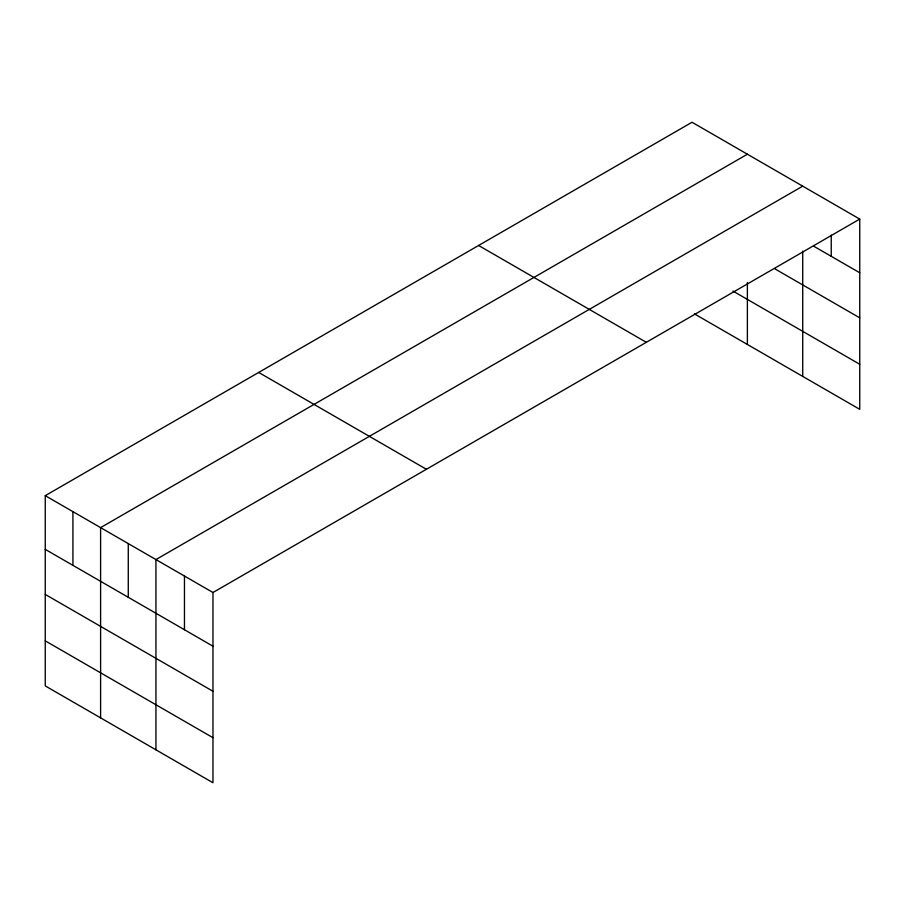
<?xml version="1.0" encoding="UTF-8"?>
<svg xmlns="http://www.w3.org/2000/svg" width="905" height="905" viewBox="0 0 905 905"><rect width="100%" height="100%" fill="white"/><g stroke="black" fill="none" stroke-linecap="round" stroke-linejoin="round"><path stroke-width="1.36" d="M859.75 219.089L692.031 122.254L45.25 495.669L45.25 685.911L212.969 782.746L212.969 592.504L859.75 219.089L859.75 409.332L694.44 313.888M747.383 154.212L100.602 527.626L100.602 717.869M802.724 186.159L155.943 559.573L155.943 749.826M813.414 246.036L859.75 272.778M775.053 268.943L859.75 317.847M732.937 291.059L859.75 364.274M478.598 245.481L646.317 342.316M258.683 372.441L426.402 469.276M45.25 495.669L212.969 592.504M45.25 549.369L212.969 646.193M45.25 594.427L212.969 691.262M45.25 640.853L212.969 737.688M831.243 235.119L831.243 256.319M802.724 251.126L802.724 376.412M747.383 282.507L747.383 344.454M184.462 576.044L184.462 629.733M128.272 543.6L128.272 597.3M72.92 511.642L72.92 565.342"/></g></svg>
